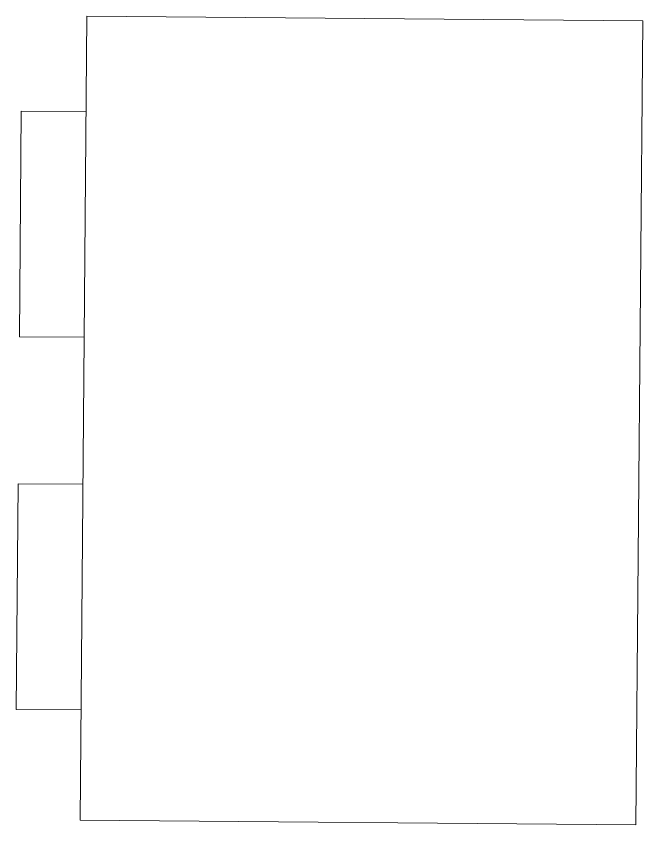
# Model space of a CAD drawing. Header units: millimetres. Extents: x -356 to 984, y -1262 to 367.
# Drawn here: x -24.95 to 4.04, y 73.74 to 111.13 of the extents above; entities that cross this region are included whole.
import ezdxf

# ---------------------------------------------------------------- set-up
doc = ezdxf.new("R2010")
doc.units = ezdxf.units.MM

msp = doc.modelspace()

# ---------------------------------------------------------------- linework, layer by layer
at = {"color": 7, "linetype": 'Continuous', "lineweight": 15}
for p, q in [((-21.678, 111.13), (-21.996, 73.959)), ((4.036, 110.91), (-21.678, 111.13)), ((4.036, 110.91), (3.718, 73.739)), ((-24.716, 106.745), (-24.805, 96.31)), ((-24.716, 106.745), (-21.716, 106.72)), ((-24.805, 96.31), (-21.805, 96.284)), ((-24.863, 89.51), (-24.953, 79.074)), ((-24.863, 89.51), (-21.863, 89.485)), ((-24.953, 79.074), (-21.953, 79.049)), ((3.718, 73.739), (-21.996, 73.959))]:
    msp.add_line(p, q, dxfattribs=at)

doc.saveas('drawing.dxf')
